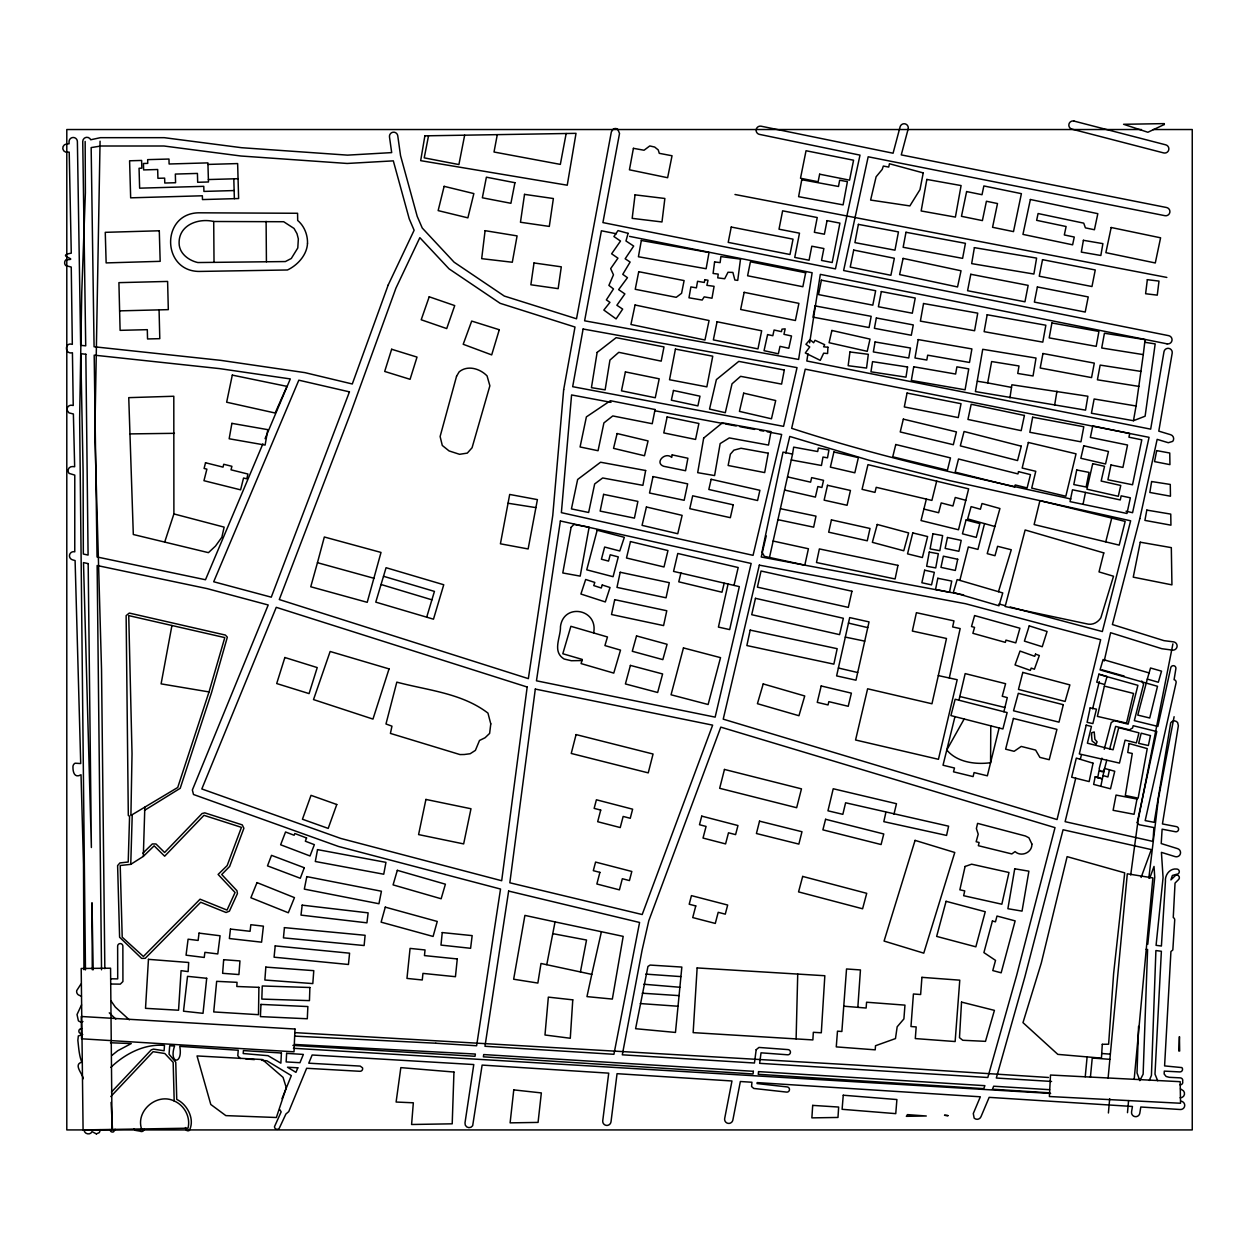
<?xml version="1.0" encoding="UTF-8"?>
<svg xmlns="http://www.w3.org/2000/svg" width="1255" height="1255" viewBox="0 0 1255 1255"><rect width="100%" height="100%" fill="white"/><g stroke="black" fill="none" stroke-linecap="round" stroke-linejoin="round"><path stroke-width="1.5" d="M173.896 513.923L173.802 396.251L128.747 397.647L133.312 534.505L208.44 552.655L215.499 546.051L221.868 537.218L224.143 527.131L173.896 513.923L164.687 542.113M990.775 725.829L990.587 762.711C975.449 764.781 956.969 762.287 946.772 750.004L954.961 716.636L950.913 715.585L955.165 699.239L1007.138 712.573L1002.902 728.951L954.961 716.636M100.071 141.203L94.847 433.995L101.529 669.276L104.84 968.703M1137.203 822.668L1156.765 731.524L1133.14 725.704L1132.653 727.9L1129.484 729.877L1115.617 726.394L1109.671 749.094M796.109 1038.905L797.725 974.068M130.755 864.35L143.321 856.396L154.145 845.823L164.656 856.208L203.969 815.326L241.446 827.359L227.171 865.574L218.103 874.437L235.062 892.509L227.03 910.095L200.078 899.192L143.399 956.483L122.206 937.187L120.213 865.511L130.755 864.35L132.23 814.668L177.724 787.481L209.02 691.929L224.786 637.603L128.732 615.609L132.026 753.753L130.912 815.468L132.23 814.668M143.321 856.396L144.827 807.153M1138.552 1026.37L1137.03 1072.915L1139.822 1080.633L1143.132 1074.186L1147.588 949.47L1146.16 949.298M185.473 1127.539L186.43 1130.269A2.635 2.62 -90 0 0 189.317 1130.441C195.105 1119.538 187.544 1104.463 176.751 1099.427L175.763 1062.263L169.049 1054.2L169.707 1045.744L174.571 1046.011C168.468 1064.224 183.261 1065.213 179.763 1046.356L238.23 1050.231L237.807 1055.737L240.223 1058.53M1143.274 354.616L1145.078 339.65L1104.431 333.234L1101.717 347.996L1143.274 354.616L1136.057 405.993L1133.469 420.707L1091.426 413.24L1094.14 398.996L1136.057 405.993M857.855 1007.169L860.444 969.942L846.529 968.97L841.87 1031.5L837.477 1031.171L836.269 1046.89L875.206 1049.839L875.519 1045.729L895.474 1038.575L897.168 1026.794L903.898 1018.919L904.965 1005.13L866.577 1002.227L866.123 1008.032L843.925 1006.212M1108.4 1112.981L1109.687 1098.658M1127.492 1112.667L1128.574 1100.604M1085.23 1076.759L1087.128 1056.757M1148.811 878.171L1158.475 798.243L1174.115 716.715M1134.175 1079.331L1152.874 877.92L1127.304 873.809L1108.118 1077.982L1050.498 1075.033L1049.4 1096.525L1180.531 1103.255L1180.171 1081.685L1108.118 1077.982M1130.692 875.002L1138.034 820.707L1172.907 643.862M1090.422 1077.167L1092.242 1058.028L1109.906 1059.33M678.029 1006.243L681.841 967.072L650.137 965.064L647.957 966.46L635.595 1028.708L675.472 1032.441L678.029 1006.243L640.301 1003.561M115.099 1129.296L113.625 1131.79A2.667 2.635 -90 0 1 110.754 1131.383L109.891 1129.578M1009.93 397.898L1011.891 384.783L1087.881 396.251L1085.559 410.134L975.417 391.576L982.728 349.298L1036.018 358.052L1033.038 375.967L1017.742 373.457L1018.997 365.974L991.638 361.55L987.685 382.916L977.441 381.238M807.938 353.769L806.824 361.001L1150.662 429.147L1163.981 351.777A4.173 4.173 0 0 1 1168.797 348.372A4.173 4.173 0 0 1 1172.186 353.188L1158.789 431.14L1170.711 434.732A4.173 4.173 0 0 1 1172.735 441.352L1168.311 442.717L1157.157 439.36L1139.838 518.566M809.648 342.85L820.315 274.374L1167.056 343.839M1054.655 405.036L1056.961 391.152M792.517 454.09L793.678 447.141L817.695 451.533L818.338 448.051L828.943 449.996L827.5 457.84L822.998 457.04L821.445 465.48L791.278 459.973L769.488 557.44L764.389 556.341L762.005 552.043L783.01 452.098L792.517 454.09L791.278 459.973M100.494 1129.641L99.318 1132.606L96.384 1133.877M171.935 625.492L161.095 683.865L209.02 691.929M1100.808 786.289L1093.638 784.406L1095.16 776.845L1102.314 778.853L1097.733 777.582L1098.988 770.805L1103.82 771.872L1100.808 786.289L1110.502 788.799L1114.738 771.26L1104.557 768.421L1103.82 771.872M497.294 134.646L494.015 152.012L560.342 164.389L566.162 133.501M508.04 503.239L500.416 543.807L528.135 548.953L537.407 499.616L509.687 494.454L508.04 503.239L535.901 507.616M580.422 971.935L586.524 940.026L552.765 933.642M546.788 964.64L555.039 921.907L524.904 915.397L513.656 979.229L537.862 983.073L540.999 963.479L591.78 974.382L601.412 931.728L623.186 936.371L612.346 999.074L586.964 996.611L591.78 974.382M428.535 135.775L424.221 157.863L458.906 164.562L464.664 135.179M1083.034 504.275L1085.465 492.431L1072.476 489.795L1070.044 501.624L1126.974 513.468L1130.347 497.811L1121.154 495.835L1120.276 499.945L1085.465 492.431M1109.467 769.786L1107.914 776.955L1103.02 775.543M938.316 675.598L946.49 638.481L912.354 631.061L916.401 612.691L953.973 620.88L952.639 626.935L960.169 628.582L949.298 677.982L938.316 675.598L931.963 703.773L867.613 688.791L855.565 739.995L938.442 759.306L957.188 679.708L949.298 677.982M885.873 812.424L883.818 821.649L946.568 835.422L948.607 826.182L845.603 802.776L842.842 814.338L827.955 810.808L833.226 788.752L896.478 803.718L893.968 814.197M728.057 584.108L718.425 627.092L729.673 629.602L739.321 586.618L673.559 571.402L677.778 553.471L738.191 567.527L733.987 585.426M845.321 637.101L836.614 675.896L855.973 680.194L869.04 621.9L849.698 617.586L845.321 637.101L864.726 641.132M958.946 700.196L965.173 673.606L1005.6 683.708L1002.243 696.243L1007.279 697.607L1003.89 711.758M1104.212 660.993L1110.612 632.708L1161.832 648.71L1172.421 650.121A4.173 4.173 0 0 0 1177.08 646.513A4.173 4.173 0 0 0 1173.472 641.854L1163.965 640.646L1112.401 624.535L1139.822 518.582M766.225 535.932L761.236 557.016L963.652 594.886M785.834 453.055L789.772 436.458L868.884 460.209L949.125 480.477L1130.645 520.809L1102.345 631.547L1010.197 606.996M680.947 572.845L678.767 581.818L721.986 592.219L724.166 583.246M1075.723 778.194L1065.119 821.664L1153 841.43L1153.863 827.578L1139.273 824.755L1137.218 822.715M1081.434 754.773L1080.382 759.087M1092.634 708.808L1099.27 681.559M999.121 727.978L987.356 775.81L974.084 772.578L973.096 776.594L953.518 771.825L954.475 768.013L943.023 765.221L946.772 750.004L964.169 719.005M926.363 499.066L921.029 520.558L958.506 529.767L968.64 488.854L867.974 464.648L862.06 489.34L874.986 492.399L876.21 487.317L931.9 500.416L936.716 481.01M1105.781 541.799L1111.757 518.08L1125.17 521.421L1119.193 545.125L1034.12 524.559L1039.924 500.651L1111.757 518.08M959.84 580.39L968.327 546.976L977.943 549.392L984.532 523.617L967.668 518.911L971.119 506.628L980.406 509.232L982.006 503.522L999.937 508.526L987.214 553.643L994.98 555.714L997.6 546.317L1011.279 549.768L998.478 591.685L957.141 579.59L953.345 592.454L998.964 605.789L1002.761 592.925L998.478 591.685M1101.921 758.145L1099.286 768.233A2.604 2.604 0 0 0 1101.137 771.417A2.604 2.604 0 0 0 1104.322 769.55L1106.737 760.31M1104.243 749.251L1111.224 722.582L1114.377 720.715L1128.135 724.166L1137.909 685.34L1100.886 674.939M317.452 562.695L324.339 536.999L381.018 552.435L367.213 602.322L310.754 586.76L317.452 562.695L373.912 578.273M582.006 660.554L582.304 659.44L562.805 653.745L570.884 626.308L607.467 636.975L604.926 645.572L620.519 650.121L613.758 673.104L581.081 663.581L582.006 660.554L571.323 660.726L564.123 659.016C551.808 651.533 560.828 637.305 560.467 626.637C563.526 602.635 598.4 608.832 593.646 632.944M1147.305 679.081L1137.783 715.099L1149.737 718.001L1157.502 686.297L1100.039 669.903L1103.098 659.534L1149.094 672.931L1147.305 679.081L1158.318 682.249L1161.534 671.158L1150.521 667.989L1149.094 672.931M381.049 584.501L375.778 602.133L433.477 619.186L443.752 584.752L386.069 567.699L381.049 584.501L431.908 599.827L426.7 617.178M431.908 599.827L434.434 591.403L383.512 576.28M1141.109 877.433L1151.321 849.588L1063.079 829.759L1024.833 977.017L996.313 1078.029L1051.565 1081.449M1149.721 878.155L1154.02 866.436L1154.741 877.12L1147.776 944.246L1146.835 944.121M144.121 1129.374L143.76 1130.331A2.604 2.604 0 0 1 140.184 1131.179L135.509 1130.394L134.018 1128.951M281.998 1098.658L291.333 1075.613L266.939 1060.82L261.558 1060.302M262.891 443.831L205.491 579.747L97.043 556.969L94.188 355.149L219.672 368.625L290.297 378.932L265.072 438.67M81.544 1004.878L77.026 1014.542L78.39 1020.786A4.267 4.204 -84.3 0 0 82.956 1021.523M1149.282 1080.461L1151.431 1075.409L1155.902 950.553L1161.377 951.274L1154.992 1074.139L1157.706 1080.759M80.9 984.108L76.743 990.556A4.126 4.079 61.3 0 0 78.39 994.886L81.418 996.297M111.444 1092.07L151.212 1049.902L153.502 1049.117L164.091 1050.764L164.499 1045.446C144.702 1043.501 124.935 1053.839 110.832 1067.393M110.785 1096.572L153.11 1051.69L164.813 1053.51L173.159 1062.342L174.194 1100.98C184.454 1105.31 190.823 1117.327 187.999 1128.198L112.495 1129.437L111.083 1102.376M142.882 853.18L152.326 843.956L155.981 843.972L164.609 852.506L202.086 813.522L204.769 812.848L242.246 824.88L243.894 828.269L229.618 866.483L221.743 874.515L236.96 890.721L237.43 893.591L229.398 911.177L226.057 912.495L200.706 902.251L145.251 958.318L141.642 958.412L119.602 937.25L117.609 865.589L119.931 862.922L128.214 862.012L129.579 816.205L128.308 815.499L126.128 615.625L129.312 613.068L225.367 635.061L227.343 637.164L211.499 692.729L180.202 788.297L144.466 810.401M111.773 1055.486L117.797 1050.702L131.257 1043.564L110.503 1042.764M1133.469 420.707L1145.109 416.205L1155.18 343.901L1144.921 342.301M81.606 1028.567L79.724 1029.21A2.588 2.541 -85.6 0 0 79.504 1032.881L81.293 1033.759M234.371 198.667L234.136 190.556L203.922 191.419L203.781 186.336L139.634 188.172L139.054 168.248L141.846 168.17L141.627 160.452L129.594 160.797L130.661 197.835L202.369 195.78L202.479 199.576L238.623 198.541L237.634 163.574L207.954 164.421L207.906 162.883L169.111 163.997L168.97 159.04L147.651 159.636L147.745 163.37L143.447 163.495L143.635 169.911L157.675 169.503L157.926 178.304L164.64 178.116L164.782 183.026L175.575 182.728L175.339 174.069L197.427 173.425L197.678 182.289L208.456 181.975L207.954 164.421M208.393 179.543L238.073 178.696M119.617 310.863L168.311 309.64L167.605 281.434L118.911 282.642L120.104 330.347L147.306 329.673L147.541 338.96L159.793 338.662L159.071 309.875M129.971 433.901L174.414 433.32M110.628 978.806L117.703 978.884L117.641 946.192A2.604 2.604 0 0 1 120.245 943.572A2.604 2.604 0 0 1 122.864 946.176L122.927 981.52L120.292 984.14L110.707 984.014M213.711 221.492C198.306 217.837 178.618 225.053 179.104 243.266C179.214 253.463 188.642 260.475 197.835 262.546L285.371 261.558L291.301 258.483L297.796 247.957L298.345 238.905L296.996 233.665L294.031 228.441L283.677 221.727L213.711 221.492L214.025 262.358M1141.454 129.532L66.797 129.532L66.797 1129.924L1192.25 1129.924L1192.25 129.532L1153.172 129.532M295.317 1036.144L435.814 1043.219M294.784 1044.458L475.363 1054.043L475.033 1056.286L292.917 1045.399M1050.623 1093.434L293.419 1048.286M294.847 1032.63L854.53 1065.009L1048.443 1077.48M435.861 1043.234L476.618 1045.76L500.525 889.042L338.411 846.435L193.49 794.493L192.36 790.007L268.209 604.988L207.028 588.595L97.137 565.519L101.529 969.801M1049.619 1089.685L993.662 1086.218L992.47 1089.215L1049.619 1092.854M642.231 993.207L679.065 995.623M245.839 1058.938L254.373 1059.612M645.792 974.115L680.932 976.61M1101.843 1053.51L1110.299 1054.137M643.893 984.249L679.881 987.261M82.736 1034.559L78.328 1035.955L77.857 1040.348C78.751 1048.286 79.128 1055.33 81.795 1062.216C72.947 1064.413 82.908 1074.139 83.269 1078.72M1141.077 371.433L1100.149 365.095L1097.419 379.794L1139.069 386.43M96.353 1133.877L92.007 1131.634C90.36 1135.54 83.991 1134.081 84.116 1129.861M655.549 410.887L723.319 423.562M725.155 423.908L736.183 425.978M739.87 426.669L754.569 429.414M759.997 430.434L763.605 431.108M767.213 431.783L781.661 434.481L753.063 555.337L561.377 512.652L571.574 394.949L610.997 402.337M987.685 382.916L1011.499 387.387M734.991 194.494L1166.836 277.433M616.393 233.775L601.396 230.779L584.61 320.809L798.619 359.448L812.126 272.743L629.524 236.379M780.532 508.714L815.985 516.15L813.648 527.178L778.194 519.727M555.039 921.907L601.412 931.728M773.096 541.046L808.424 548.764L804.8 565.158L769.488 557.44M1070.86 498.972C977.065 478.422 883.049 458.185 791.67 428.316L805.239 369.174L1149.062 437.336L1132.575 512.699L1126.049 511.24M787.591 476.9L810.605 482.171L811.656 477.622L823.547 480.336L821.899 487.473L817.836 486.548L815.389 497.106L784.642 490.046M848.458 623.108L867.77 627.625M838.387 668.021L857.683 672.523M959.84 696.509L1004.941 707.506M923.884 509.059L938.63 512.73L941.219 502.926L952.937 505.985L955.259 497.466L965.801 500.306M1180.469 1088.869L1183.496 1090.862A4.173 4.173 0 0 1 1180.108 1097.78M1074.045 121.092L1165.754 144.843A4.173 4.173 -2.6 0 1 1168.734 149.925A4.173 4.173 -2.6 0 1 1163.652 152.922L1071.958 129.155A4.173 4.157 -90 0 1 1068.962 124.072A4.173 4.157 -90 0 1 1074.045 121.092M998.996 604.016L1004.675 605.522M984.532 523.617L994.87 526.504M1102.11 669.872L1124.198 676.084M1095.16 776.845L1097.733 777.582M174.194 1100.98C157.079 1092.587 135.571 1110.706 141.548 1128.951M279.755 1109.577L281.167 1111.836L274.516 1126.613A2.573 2.526 57.9 0 0 276.022 1129.076L277.01 1129.327A2.683 2.635 61.8 0 0 279.473 1127.821L285.92 1114.001L288.744 1111.616L306.644 1068.287L359.918 1071.299A2.604 2.604 0 0 0 362.522 1067.832L360.201 1066.091L308.761 1063.189L312.15 1055L473.778 1064.554L464.993 1122.927A4.173 4.157 22.7 0 0 472.68 1125.688L482.124 1065.087L608.722 1073.151L602.745 1120.746A4.173 4.173 0 0 0 606.353 1125.406A4.173 4.173 0 0 0 611.012 1121.782L617.052 1073.684L731.963 1080.979L724.684 1118.456A4.173 4.173 0 0 0 727.978 1123.351A4.173 4.173 0 0 0 732.857 1120.056L740.356 1081.512L751.933 1082.249L751.572 1086.532L753.737 1088.446L786.603 1092.101A2.604 2.604 0 0 0 789.473 1089.795A2.604 2.604 0 0 0 787.183 1086.924L757.016 1083.567L757.142 1082.594L980.343 1096.792L973.284 1113.53L974.147 1118.08A4.173 4.173 0 0 0 980.955 1116.777L989.16 1097.356L1132.434 1106.471L1131.571 1111.867A4.173 4.173 0 0 0 1135.022 1116.636A4.173 4.173 0 0 0 1139.807 1113.185L1140.795 1107.004L1180.296 1109.514A4.173 4.173 0 0 0 1184.72 1105.608A4.173 4.173 0 0 0 1180.83 1101.184M129.328 1019.829L115.303 1007.059L111.067 1000.957M109.263 1012.832L115.789 1019.076M1141.768 681.026L1143.587 684.163L1134.332 720.637L1157.863 726.425L1170.774 667.707A2.604 2.604 0 0 1 1173.88 665.73A2.604 2.604 0 0 1 1175.857 668.837L1174.084 679.677A2.604 2.604 0 0 1 1176.092 682.767L1145.172 820.597L1154.192 822.339L1170.711 722.849A4.173 4.173 0 0 1 1177.645 722.613L1178.367 725.719L1162.444 823.939L1176.484 826.637A2.604 2.604 0 0 1 1178.539 829.681A2.604 2.604 0 0 1 1175.496 831.751L1162.114 829.178L1161.22 843.564L1177.614 848.662A4.173 4.173 0 0 1 1180.359 853.886A4.173 4.173 0 0 1 1175.135 856.616L1161.424 852.365L1163.071 877.637L1156.075 945.329L1161.408 946.019L1165.44 881.355C1164.766 874.908 1169.911 868.084 1176.751 869.04A2.604 2.604 0 0 1 1179.292 871.707A2.604 2.604 0 0 1 1176.625 874.249L1172.358 875.488L1170.915 879.896L1175.574 875.363A2.604 2.604 0 0 1 1178.806 879.316L1175.041 883.081L1173.252 917.546A2.604 2.604 0 0 1 1174.711 920.056L1172.829 949.957L1170.931 951.525L1164.593 1065.903L1181.912 1067.597A2.604 2.604 0 0 1 1179.81 1071.927L1164.295 1071.111L1164.138 1073.982L1166.146 1076.492L1169.268 1077.308L1180.28 1077.872A2.604 2.604 0 0 1 1182.759 1080.602L1182.634 1081.386A2.604 2.604 0 0 1 1180.045 1084.869M93.184 969.833L91.992 902.769L92.274 969.707M233.806 178.806L234.136 190.556M266.107 221.382L266.421 261.777M85.466 969.911L79.645 417.962L81.763 292.29L85.387 192.831L85.152 141.454M83.944 969.707L83.505 864.303L81.026 774.759C74.359 778.555 72.915 771.747 72.963 767.338A4.126 4.094 -64.8 0 1 75.065 763.213L80.712 763.542L75.096 560.577L72.476 559.824A4.173 4.173 0 0 1 69.621 554.679A4.173 4.173 0 0 1 74.767 551.823L74.782 475.112L69.025 473.37A4.173 4.173 0 0 1 72.586 466.546L74.657 466.735L73.386 413.993L68.947 412.848L67.127 410.212A4.173 4.173 0 0 1 71.974 405.255L73.229 405.491L72.429 352.765C64.46 354.647 64.444 341.815 72.319 344.356L71.253 267.08L65.699 265.574A4.173 4.173 0 0 1 65.997 259.691C80.728 259.66 54.687 255.91 71.268 253.181L69.213 152.137L65.637 152.106A4.173 4.173 0 0 1 66.562 143.98L69.072 143.776L69.056 141.69A4.173 4.157 -75.5 0 1 73.182 137.485A4.173 4.157 -75.5 0 1 77.386 141.611L80.665 345.313L85.717 345.847L82.736 141.486A4.173 4.173 -81.4 0 1 89.795 138.442L90.721 139.76L100.431 137.674L164.264 137.674L241.666 147.714L347.525 155.134L391.686 152.608L389.489 136.936A4.173 4.173 0 0 1 393.05 132.23A4.173 4.173 0 0 1 397.757 135.775L400.549 155.667L417.209 216.362L422.245 228.018L454.122 262.201L504.322 296.07L576.516 318.786L611.342 131.916L613.083 129.249A4.267 4.204 -90 0 1 617.711 129.187L619.531 133.454L602.918 222.59L835.453 268.884L860.004 155.134L759.448 134.379A4.173 4.157 -86.7 0 1 756.2 131.069L756.216 129.453A4.189 4.173 -90 0 1 761.142 126.206L893.074 153.22L900.102 126.833A4.173 4.173 0 0 1 905.2 123.884A4.173 4.173 0 0 1 908.149 128.983L901.263 154.898L1166.538 207.514A4.173 4.173 0 0 1 1169.833 212.409A4.173 4.173 0 0 1 1164.954 215.687L868.178 156.781L843.627 270.531L1168.687 335.665A4.173 4.173 0 0 1 1171.966 340.576A4.173 4.173 0 0 1 1167.056 343.839M258.906 987.34L258.483 1014.683L213.727 1011.938L216.66 981.332L237.038 982.336L236.819 986.493L258.906 987.34M309.891 987.497L309.452 1000.627L261.824 999.09L262.264 985.975L309.891 987.497M453.949 1072.037L452.208 1123.821L411.593 1124.496L413.334 1102.8L396.109 1102.031L400.831 1067.629L453.949 1072.037M294.972 1029.022L293.999 1051.816L81.575 1038.795L81.214 1016.487L294.972 1029.022M260.962 1004.408L260.413 1016.613L307.302 1018.762L307.867 1006.557L260.962 1004.408M1179.433 1036.74L1178.774 1050.984L1179.669 1051.031L1179.433 1036.74M1091.505 735.022L1092.054 740.968L1096.148 744.137L1097.105 741.831L1094.893 739.368L1094.219 731.963L1091.756 732.716L1091.505 735.022M281.418 1053.023L280.869 1063.173L268.037 1055.69L243.203 1053.525L243.423 1050.576L281.418 1053.023M286.626 1053.353L286.156 1061.918L299.945 1062.703L303.365 1054.435L286.626 1053.353M827.939 347.243L827.594 353.518L823.656 353.188L820.268 360.358L805.302 352.984L809.742 346.945L805.914 344.294L809.993 339.634L813.616 342.74L815.028 340.293L824.645 344.67L823.609 346.788L827.939 347.243M961.534 1002.102L959.479 1037.665L962.758 1040.27L985.489 1041.352L994.415 1010.369L961.534 1002.102M148.451 959.338L145.517 1008.33L178.555 1010.228L181.081 970.664L188.125 971.605L188.689 962.491L148.451 959.338M1102.282 1044.317L1101.451 1058.138L1057.824 1054.373L1022.982 1022.637L1041.321 962.946L1067.127 856.647L1124.7 872.852L1113.609 973.66L1108.62 1044.207L1102.282 1044.317M697.137 967.934L693.152 1032.63L812.864 1039.924L813.334 1032.3L821.303 1032.787L824.833 975.731L697.137 967.934M572.766 999.843L570.288 1038.262L544.984 1034.999L548.341 997.129L572.766 999.843M812.691 1105.388L811.875 1117.876L837.979 1117.452L838.654 1107.051L812.691 1105.388M307.506 243.219C307.051 254.828 297.623 265.213 287.458 269.982L199.027 271.441C160.985 271.064 160.907 211.828 200.251 212.817L297.576 213.272L297.686 220.472C304.228 225.947 307.726 234.763 307.506 243.219M265.825 967.103L264.868 980.03L312.809 983.591L313.781 970.664L265.825 967.103M921.923 977.347L920.637 994.525L913.42 993.991L910.973 1026.527L916.181 1026.919L915.303 1038.575L955.133 1041.54L959.777 980.171L921.923 977.347M223.672 959.699L222.621 973.315L238.921 974.555L239.956 960.922L223.672 959.699M843.25 1095.223L842.105 1109.31L895.756 1113.64L896.901 1099.553L843.25 1095.223M563.668 389.693L552.765 515.428L528.355 678.641L279.285 599.545L350.537 413.272L395.953 288.101L419.845 237.666L449.055 268.852L500.149 303.318L574.994 327.037L563.668 389.693M284.43 927.633L283.442 937.862L364.123 945.533L365.111 935.289L284.43 927.633M275.206 945.894L274.076 957.188L348.451 964.483L349.58 953.188L275.206 945.894M442.246 932.575L440.976 945.093L470.594 948.294L472.162 935.618L442.246 932.575M457.275 958.946L455.44 976.704L422.951 973.394L422.26 979.982L406.965 978.414L410.071 948.404L425.037 949.957L424.457 955.588L457.275 958.946M206.698 978.288L203.028 1013.318L183.512 1011.201L187.513 976.343L206.698 978.288M513.766 1089.889L510.11 1122.864L538.066 1122.409L541.344 1092.917L513.766 1089.889M230.449 929.077L229.367 938.536L261.589 942.176L263.409 926.159L250.827 924.715L250.074 931.304L230.449 929.077M1031.877 844.035C1032.363 852.6 1021.209 857.322 1015.06 851.596L1011.812 853.933L978.351 845.697L979.12 842.497L976.155 841.728L978.21 834.214L976.39 828.535L977.582 823.374L1025.429 836.003L1028.912 837.791L1031.877 844.035M302.173 905.153L300.996 915.115L366.931 922.833L368.123 912.856L302.173 905.153M485.089 230.669L481.685 258.656L512.307 262.248L517.091 235.893L485.089 230.669M1147.337 279.677L1145.611 293.733L1157.267 295.145L1158.993 281.089L1147.337 279.677M490.783 723.884L489.623 733.406L485.073 737.752L479.504 740.466L475.394 750.38L470.17 753.737L464.256 754.506L459.973 754.569L390.415 733.406L391.952 726.174L385.975 723.978L396.815 682.14C427.688 690.375 461.762 693.058 487.96 713.107L490.783 723.884M635.046 194.854L632.175 218.354L661.981 221.962L664.868 198.478L635.046 194.854M199.043 933.124L198.117 940.434L188.093 939.195L186.054 955.181L204.236 957.455L204.894 952.341L217.774 953.941L220.08 935.759L199.043 933.124M714.597 261.919L713.091 273.449L718.221 274.108L717.735 277.857L724.684 278.751L728.01 272.257L732.889 272.429L734.865 280.022L737.736 280.383L740.497 259.11L720.903 256.585L720.119 262.624L714.597 261.919M849.949 351.965L848.16 365.707L866.546 368.076L868.319 354.318L849.949 351.965M527.178 687.018L501.686 880.728L340.701 838.418L201.82 788.956L276.257 607.326L527.178 687.018M535.305 689.073L509.828 882.783L642.199 914.534L712.636 725.139L535.305 689.073M753.361 1071.299L753.016 1073.966L483.379 1056.82L483.724 1054.561L753.361 1071.299M756.185 1049.698L754.443 1063.016L622.307 1054.812L642.074 950.27L648.788 920.762L720.794 727.131L1055.016 827.641L1016.77 974.884L987.81 1077.496L759.652 1063.33L761.032 1052.82L787.669 1054.796A2.604 2.604 0 0 0 790.446 1052.38A2.604 2.604 0 0 0 788.046 1049.604L758.961 1047.439L756.185 1049.698M758.569 1071.613L758.224 1074.296L983.716 1088.65L984.908 1085.669L758.569 1071.613M534.002 262.954L530.865 284.775L558.161 288.65L561.299 266.829L534.002 262.954M524.527 194.368L520.464 222.245L549.298 226.418L553.377 198.525L524.527 194.368M1129.061 743.525L1127.759 752.482L1132.261 753.471L1125.311 795.482L1138.144 798.164L1147.243 748.608L1129.061 743.525M560.373 520.966L536.465 680.806L715.146 717.138L751.149 563.464L560.373 520.966M508.636 891.066L484.979 1046.278L613.915 1054.294L639.579 922.472L508.636 891.066M907.553 366.993L905.985 377.159L870.954 371.809L872.539 361.644L907.553 366.993M597.129 352.435L591.434 387.67L605.13 389.866L609.93 360.091L618.778 352.326L661.197 361.142L663.989 346.929L616.158 337.658L597.129 352.435M1151.619 481.543L1149.831 492.462L1170.46 496.196L1170.272 484.446L1151.619 481.543M424.88 135.838L420.676 160.656L567.244 185.207L576.014 133.344L424.88 135.838M974.382 247.643L971.668 263.613L1033.885 274.045L1036.599 258.106L974.382 247.643M875.08 341.956L873.355 351.918L908.745 357.989L910.471 348.012L875.08 341.956M1014.73 868.789L1007.891 908.714L1022.041 911.114L1028.896 871.19L1014.73 868.789M704.792 279.645L704.306 282.469L697.56 281.293L696.4 287.866L690.893 286.909L688.979 297.796L702.157 300.055L704.196 296.87L711.993 298.219L714.079 286.328L706.879 285.324L708.008 280.257L704.792 279.645M703.679 438.073L697.686 472.664L714.597 475.567L720.15 443.595L729.296 437.917L768.515 445.07L770.994 431.642L722.441 422.794L703.679 438.073M1083.394 240.301L1081.339 252.114L1100.839 255.487L1102.894 243.643L1083.394 240.301M672.178 454.875L671.723 457.416C665.197 451.376 654.247 462.703 663.613 466.264L685.559 470.735L687.897 458.248L672.178 454.875M918.189 339.587L914.973 357.989L926.817 360.044L927.68 355.181L969.503 362.46L971.903 348.921L918.189 339.587M913.734 366.774L911.334 380.469L965.079 389.803L968.75 368.892L956.906 366.837L955.62 374.037L913.734 366.774M231.893 423.359L229.163 438.764L265.103 445.07L267.833 429.665L231.893 423.359M641.336 240.489L638.418 256.757L706.126 268.743L709.028 252.506L641.336 240.489M923.539 303.522L920.386 321.123L974.586 330.74L977.739 313.154L923.539 303.522M583.104 329.014L572.672 386.681L783.559 426.355L797.035 367.637L583.104 329.014M926.849 179.434L921.154 210.965L955.4 217.099L961.095 185.567L926.849 179.434M987.167 314.754L984.124 331.665L1042.795 342.129L1045.854 325.233L987.167 314.754M571.119 527.32L562.789 572.97L580.187 576.123L589.128 527.194L573.927 524.433L571.119 527.32M1051.91 322.974L1049.196 337.893L1096.211 346.349L1098.925 331.43L1051.91 322.974M645.65 470.515L642.905 485.34L602.667 477.967L594.666 483.959L588.642 512.479L571.433 508.902L577.645 479.473L600.565 462.232L645.65 470.515M768.233 453.196L764.672 472.586L728.135 465.495L730.363 454.216L733.893 450.153L741.015 448.255L768.233 453.196M929.265 552.09L926.661 566.256L935.728 567.919L938.332 553.737L929.265 552.09M633.414 148.325L629.43 169.802L667.629 177.724L672.037 155.761L659.283 153.33L658.232 149.925L654.671 147.039L649.761 145.941L644.066 150.239L633.414 148.325M801.772 179.716L798.604 196.674L843.093 204.879L847.407 181.646L839.658 180.218L838.497 186.477L801.772 179.716M932.92 533.799L930.096 548.906L939.822 550.694L942.646 535.603L932.92 533.799M1146.819 510.095L1144.905 520.386L1170.946 525.17L1170.758 514.111L1146.819 510.095M317.531 849.619L315.303 861.495L383.732 874.217L385.96 862.358L317.531 849.619M815.091 305.922L812.989 317.139L869.072 327.539L871.174 316.323L815.091 305.922M905.985 232.269L903.145 247.282L962.601 258.357L965.424 243.329L905.985 232.269M1032.645 417.209L1029.822 432.285L1080.947 441.823L1083.787 426.747L1032.645 417.209M858.389 224.378L854.922 242.623L894.972 250.169L898.455 231.908L858.389 224.378M876.351 317.97L874.39 328.308L911.303 335.258L913.279 324.92L876.351 317.97M1042.952 353.518L1040.207 368.013L1091.568 377.598L1094.297 363.119L1042.952 353.518M784.297 370.021L781.598 384.108L740.623 376.327L732.026 383.826L725.296 412.707L709.53 409.083L716.385 379.606L738.787 361.377L784.297 370.021M1136.983 799.043L1134.065 814.291L1113.107 810.306L1116.04 795.074L1136.983 799.043M675.425 349.094L669.527 379.732L706.847 386.854L712.746 356.2L675.425 349.094M881.324 291.568L878.39 306.738L912.322 313.217L915.24 298.031L881.324 291.568M514.927 182.712L510.911 203.294L482.359 197.788L486.391 177.19L514.927 182.712M827.045 220.629L824.394 234.214L814.354 232.285L817.24 217.539L782.618 210.824L779.01 229.194L799.498 233.179L794.744 257.416L809.067 260.209L811.812 246.2L823.876 248.537L821.539 260.444L832.191 262.515L839.909 223.123L827.045 220.629M923.225 172.908L919.978 189.631L909.859 205.914L870.609 200.063L876.116 176.767L882.218 169.409L883.332 166.068L888.713 167.056L889.434 163.746L923.225 172.908M970.79 274.28L967.589 290.721L1024.959 301.796L1028.159 285.371L970.79 274.28M1156.686 450.608L1154.537 461.62L1169.942 464.632L1169.754 453.024L1156.686 450.608M821.382 280.179L818.542 294.596L872.805 305.169L875.661 290.736L821.382 280.179M306.8 876.617L304.322 889.12L378.947 903.741L381.426 891.238L306.8 876.617M638.732 271.692L635.234 289.293L676.225 297.325L681.575 293.309L684.101 280.587L638.732 271.692M731.241 227.045L728.214 242.388L789.991 254.498L793.034 239.156L731.241 227.045M1037.367 286.971L1034.371 302.094L1085.214 312.056L1088.226 296.933L1037.367 286.971M1042.528 259.66L1039.25 276.226L1091.976 286.532L1095.254 269.966L1042.528 259.66M655.063 409.538L652.239 423.719L612.769 415.938L603.906 422.919L598.055 450.718L580.077 446.968L586.383 416.895L610.416 400.721L655.063 409.538M819.641 174.194L818.119 181.755L800.502 178.241L806.039 150.741L853.573 160.216L849.557 180.155L819.641 174.194M805.663 272.774L802.855 286.736L747.604 275.771L750.412 261.793L805.663 272.774M907.067 393.066L904.306 406.934L958.255 417.586L961.032 403.702L907.067 393.066M1076.712 469.966L1073.794 484.571L1086.124 487.003L1089.026 472.398L1076.712 469.966M1140.262 542.207L1133.249 577.159L1171.935 584.861L1171.323 547.635L1140.262 542.207M717.06 321.766L713.358 339.901L757.973 348.89L761.675 330.787L717.06 321.766M744.152 292.337L740.654 309.483L795.403 320.511L798.902 303.365L744.152 292.337M853.714 250.074L850.231 267.095L890.893 275.284L894.344 258.279L853.714 250.074M937.814 578.273L935.54 589.442L949.486 592.25L951.745 581.081L937.814 578.273M1110.957 464.977L1107.914 479.755L1132.543 484.775L1141.799 439.815L1128.935 437.195L1129.688 433.477L1092.744 425.947L1090.375 437.43L1127.539 445.007L1122.927 467.425L1110.957 464.977M625.398 371.904L621.476 390.838L655.267 397.757L659.204 378.822L625.398 371.904M603.608 494.376L600.141 511.099L634.418 518.127L637.885 501.404L603.608 494.376M232.301 375.104L226.653 402.212L275.159 413.02L286.94 386.367L232.301 375.104M425.916 799.435L418.59 834.591L463.644 843.909L470.986 808.753L425.916 799.435M667.127 416.942L663.785 432.912L695.568 439.438L698.894 423.484L667.127 416.942M966.617 191.56L961.471 216.315L982.398 220.598L986.414 201.255L997.505 203.545L992.564 227.296L1013.491 231.61L1021.397 193.662L983.857 185.944L982.022 194.713L966.617 191.56M897.968 565.362L895.097 578.963L816.487 562.522L819.374 548.921L897.968 565.362M1111.177 227.5L1105.875 252.663L1155.29 262.97L1160.593 237.807L1111.177 227.5M1150.459 735.603L1148.372 745.533L1138.677 743.337L1141.203 733.187L1150.459 735.603M635.061 304.996L630.936 324.48L704.949 340.027L709.075 320.543L635.061 304.996M653.008 476.571L649.525 493.011L684.163 500.29L687.662 483.865L653.008 476.571M947.462 537.485L945.141 548.404L958.883 551.29L961.205 540.372L947.462 537.485M1030.371 199.498L1022.951 234.387L1072.617 244.819L1074.264 237.038L1064.318 234.952L1066.107 226.528L1036.646 220.331L1038.089 213.538L1083.74 223.155L1085.402 227.861L1094.423 229.743L1097.827 213.679L1030.371 199.498M1024.409 415.468L1021.178 430.653L967.95 419.452L971.182 404.267L1024.409 415.468M1093.042 763.197L1089.136 781.583L1071.676 777.206L1076.319 758.098L1093.042 763.197M620.205 572.264L616.974 587.387L666.06 597.804L669.307 582.681L620.205 572.264M1090.171 707.883L1087.097 722.315L1092.854 723.602L1096.462 709.153L1090.171 707.883M614.715 599.67L611.514 614.526L663.581 625.586L666.782 610.746L614.715 599.67M750.192 630.12L746.866 645.556L833.853 664.146L837.179 648.694L750.192 630.12M903.098 258.404L899.615 274.578L957.534 286.956L961.032 270.782L903.098 258.404M957.706 559.259L955.306 570.46L940.952 567.37L943.368 556.185L957.706 559.259M673.48 390.478L671.362 400.188L697.89 405.898L699.992 396.188L673.48 390.478M767.605 334.583L764.044 350.678L778.351 353.816L780.014 346.349L788.799 348.263L791.513 335.979L783.951 334.316L785.175 328.841L782.006 329.155L781.457 331.634L774.084 330.018L772.829 335.713L767.605 334.583M924.653 570.194L921.86 582.744L931.539 584.877L934.332 572.327L924.653 570.194M733.249 504.824L730.347 517.688L689.779 508.667L692.682 495.803L733.249 504.824M831.438 519.884L828.677 532.183L867.268 540.795L870.029 528.481L831.438 519.884M851.941 591.231L848.317 607.389L757.408 587.152L761.048 571.009L851.941 591.231M965.095 866.468L959.855 889.811L964.734 890.893L963.652 895.709L1001.851 904.212L1008.973 872.492L971.621 864.193L965.095 866.468M831.877 330.473L829.084 342.709L867.236 351.322L870.029 339.101L831.877 330.473M827.5 485.309L824.127 500.149L847.078 505.279L850.451 490.47L827.5 485.309M1092.713 463.66L1086.908 489.199L1118.299 496.29L1120.762 485.465L1101.168 481.057L1104.526 466.327L1092.713 463.66M711.161 479.3L708.824 489.481L757.581 500.51L759.903 490.313L711.161 479.3M755.463 598.321L751.714 614.699L839.579 634.638L843.344 618.276L755.463 598.321M1104.369 686.093L1097.388 716.385L1126.535 723.1L1133.532 693.45L1104.369 686.093M743.682 393.16L739.43 411.389L771.464 418.793L775.7 400.549L743.682 393.16M1083.755 445.776L1080.837 458.279L1105.53 463.989L1108.463 451.486L1083.755 445.776M759.322 565.142L723.225 719.162L1057.055 819.546L1100.651 639.721L965.55 603.733L759.322 565.142M833.916 451.973L830.371 467.127L854.828 472.806L858.373 457.636L833.916 451.973M646.419 506.989L642.058 525.359L677.763 533.736L682.124 515.366L646.419 506.989M1086.203 725.155L1079.316 753.941L1119.46 763.087L1125.092 740.136L1136.371 742.929L1138.975 732.842L1118.707 727.665L1113.075 749.784L1087.395 743.18L1091.458 726.441L1086.203 725.155M821.194 685.967L817.256 702.361L828.049 704.934L828.833 701.655L848.223 706.283L851.376 693.152L821.194 685.967M1028.331 442.466L1022.166 468.052L1035.767 471.3L1031.72 488.101L1065.824 496.243L1076.037 453.839L1028.331 442.466M617.115 433.54L613.538 448.349L644.49 455.753L648.066 440.929L617.115 433.54M630.465 541.58L626.496 558.004L663.989 566.978L667.958 550.553L630.465 541.58M903.333 419.139L900.227 431.955L953.329 444.725L956.435 431.908L903.333 419.139M444.129 186.336L438.152 210.605L467.88 217.852L473.857 193.584L444.129 186.336M895.772 444.521L892.744 456.804L947.431 470.186L950.474 457.902L895.772 444.521M1063.314 704.698L1059 722.158L1013.538 710.785L1018.307 693.325L1063.314 704.698M912.762 532.904L907.538 553.863L922.394 557.534L927.618 536.56L912.762 532.904M1018.527 471.629L1017.962 473.904L958.506 459.001L955.181 472.131L1014.699 487.05L1015.217 484.948L1027.108 487.928L1030.481 474.625L1018.527 471.629M205.522 462.75L204.094 468.46L206.887 469.15L203.953 480.696L240.584 489.842L243.548 478.014L246.764 478.814L247.957 474.045L231.03 469.825L231.908 466.311L223.735 464.272L223.029 467.127L205.522 462.75M1103.788 552.906L1099.019 571.904L1113.514 576.233L1100.839 617.852C1098.188 622.009 1093.419 624.896 1088.383 624.174L1005.145 606.51L1025.147 529.986L1103.788 552.906M759.542 821.162L756.42 833.524L798.855 844.097L801.976 831.736L759.542 821.162M724.464 769.441L719.664 788.297L796.658 807.718L801.474 788.862L724.464 769.441M825.586 819.295L822.888 829.853L881.088 844.537L883.771 833.979L825.586 819.295M1022.794 672.413L1018.464 689.419L1065.103 701.451L1069.872 684.901L1022.794 672.413M1013.428 718.456L1005.631 749.172L1014.118 751.306L1021.225 746.427L1035.626 750.082L1039.877 757.377L1049.227 759.714L1056.93 729.375L1013.428 718.456M576.061 734.583L571.245 753.455L648.239 772.876L653.055 754.02L576.061 734.583M1021.272 446.184L1017.554 460.554L960.326 445.87L964.06 431.5L1021.272 446.184M600.721 810.087L597.678 821.711L620.237 827.563L623.155 816.44L630.245 818.291L632.63 809.193L596.407 799.78L594.148 808.377L600.721 810.087M599.906 872.366L596.862 884.006L619.421 889.858L622.339 878.72L629.43 880.571L631.814 871.472L595.576 862.075L593.317 870.672L599.906 872.366M695.772 905.937L692.729 917.578L715.287 923.429L718.205 912.307L725.28 914.158L727.68 905.043L691.442 895.631L689.199 904.243L695.772 905.937M966.036 520.025L962.444 533.814L976.265 537.391L979.857 523.602L966.036 520.025M597.176 530.222L586.744 569.833L613.068 576.704L618.291 556.906L610.212 554.788L608.55 561.095L601.427 559.228L604.643 547.039L619.782 550.992L624.331 537.313L597.176 530.222M701.749 816.127L699.49 824.723L706.079 826.433L703.02 838.058L725.578 843.909L728.496 832.787L735.587 834.622L737.971 825.539L701.749 816.127M683.457 647.925L671.048 694.784L708.118 704.51L720.527 657.651L683.457 647.925M802.682 876.429L798.557 891.897L862.593 908.777L866.719 893.325L802.682 876.429M630.402 665.401L625.414 683.944L657.651 692.493L662.609 673.951L630.402 665.401M946.082 901.31L936.654 936.403L975.841 946.819L985.253 911.726L946.082 901.31M992.407 920.997L983.904 952.592L995.529 960.389L992.783 970.57L1001.161 972.813L1015.138 920.888L997.003 916.04L995.466 921.813L992.407 920.997M877.229 524.465L872.366 542.333L903.757 550.772L908.62 532.92L877.229 524.465M456.553 376.265L440.113 436.505L442.293 445.462L449.07 450.922L459.565 454.31L467.315 453.102L472.068 447.753L489.874 385.803L487.066 375.92C480.053 368.641 467.597 364.797 459.126 371.888L456.553 376.265M636.536 635.924L632.285 651.282L662.844 659.628L667.095 644.286L636.536 635.924M1098.972 674.139L1096.76 682.187L1104.682 684.54L1107.067 676.492L1098.972 674.139M385.285 907.145L381.112 922.158L433.085 936.45L437.258 921.452L385.285 907.145M628.096 233.352L625.978 240.976L633.681 246.074L625.163 258.765L630.12 262.06L622.762 274.343L627.453 277.684L618.637 289.638L624.88 293.921L616.88 305.263L622.668 309.106L616.095 318.896L603.843 310.063L609.946 302.361L606.353 299.898L613.475 288.948L608.895 285.387L613.475 274.814L610.652 268.648L617.946 258.169L611.624 253.808L620.503 241.054L613.915 236.52L618.025 230.591L628.096 233.352M974.602 615.577L971.511 626.527L974.555 627.375L972.876 633.304L1005.333 642.372L1005.961 640.128L1015.781 642.874L1019.923 628.237L974.602 615.577M397.317 870.327L393.082 884.885L441.148 898.768L445.4 884.195L397.317 870.327M763.213 683.928L757.424 703.694L798.949 715.727L804.737 695.976L763.213 683.928M499.286 329.736L491.693 354.898L463.205 344.278L471.692 321.076L499.286 329.736M915.068 840.379L884.069 941.062L923.758 953.157L954.773 852.49L915.068 840.379M284.869 657.51L276.696 683.551L309.075 693.607L317.233 667.582L284.869 657.51M391.654 349.251L384.689 371.449L410.071 379.308L417.021 357.095L391.654 349.251M1029.241 625.884L1024.409 641.117L1042.246 646.733L1047.078 631.5L1029.241 625.884M389.05 668.899L372.97 719.084L313.515 699.584L330.143 651.486L389.05 668.899M602.259 584.987L601.27 587.999L593.756 585.583L594.792 582.43L585.677 579.481L580.908 594.023L605.318 601.945L610.04 587.513L602.259 584.987M286.281 1087.677L276.367 1117.499L225.837 1115.617L210.793 1104.478L197.035 1055.941L262.389 1059.534L283.05 1077.37L286.281 1087.677M429.21 296.792L421.209 319.774L446.717 328.575L454.718 305.593L429.21 296.792M336.779 804.502L328.198 828.41L302.439 819.233L311.02 795.341L336.779 804.502M1035.516 654.137L1034.732 656.318L1020.017 651.063L1015.028 664.93L1030.371 670.39L1031.186 668.084L1034.387 669.229L1039.344 655.502L1035.516 654.137M349.439 391.858L271.268 597.176L213.695 581.755L298.815 380.187L349.439 391.858M388.172 285.073L352.294 383.983L304.949 372.641L220.802 360.358L94.078 346.757L91.16 147.588L100.871 146.004L163.981 146.004L240.96 156.012L347.196 163.464L393.317 160.86L409.24 218.856L414.119 230.261L388.172 285.073M304.29 867.738L300.29 878.265L267.488 865.872L271.519 855.345L304.29 867.738M306.565 837.979L305.341 841.211L314.362 844.662L310.016 855.973L280.634 844.772L285.544 831.987L294.141 835.25L294.815 833.508L306.565 837.979M257.008 882.594L250.874 897.749L288.321 912.762L294.454 897.623L257.008 882.594M297.827 1067.801L295.945 1072.366L287.521 1067.221L297.827 1067.801M907.553 1114.628L906.361 1116.322L926.284 1115.993L907.553 1114.628M1164.295 124.496L1147.886 132.261L1123.57 124.292L1164.279 123.618L1164.295 124.496M159.291 230.779L105.263 232.332L106.142 262.907L160.169 261.338L159.291 230.779M112.072 1129.453L83.081 1129.924L81.198 968.484L110.566 968.201L112.072 1129.453M947.996 1115.632L944.576 1115.271L947.996 1115.632M85.842 354.255L80.791 353.706L83.097 471.284L83.332 554.035L88.085 555.071L85.842 354.255M88.179 563.62L83.489 562.601L91.38 847.517L88.179 563.62"/></g></svg>
